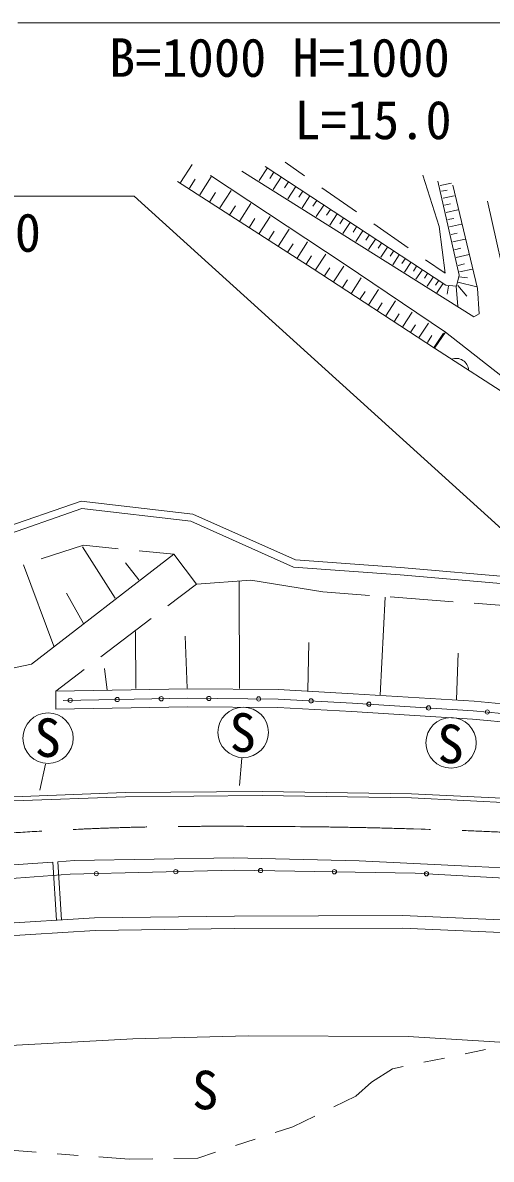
# Model space of a CAD drawing. Units: millimetres, scale not verified. Extents: x 40000 to 680000, y 20000 to 380000.
# Drawn here: x 130176 to 152463, y 287432 to 341493 of the extents above; entities that cross this region are included whole.
import ezdxf
from ezdxf.enums import TextEntityAlignment as Align

# ---------------------------------------------------------------- set-up
doc = ezdxf.new("R2010")
doc.units = ezdxf.units.MM
doc.header["$LTSCALE"] = 1000
doc.linetypes.add('CHAIN', pattern=[18.5, 12, -1.5, 3.5, -1.5])
for name, color, linetype, lineweight in [('M-BGD', 7, 'Continuous', 13), ('M-BMK', 2, 'CHAIN', 13), ('M-STR-HTXT', 7, 'Continuous', 13), ('M-STR-STRC', 7, 'Continuous', 13)]:
    doc.layers.add(name, color=color, linetype=linetype, lineweight=lineweight)
doc.styles.add('ＭＳ ゴシック', font='')
doc.styles.get('ＭＳ ゴシック').set_extended_font_data('MS Gothic')

msp = doc.modelspace()

# ---------------------------------------------------------------- linework, layer by layer
at = {"layer": 'M-BGD'}
for p, q in [((137679, 333900), (138234, 334757)), ((141711, 334659), (150302, 329004)), ((142655, 334859), (143584, 334214)), ((138593, 333308), (139143, 334157)), ((139107, 334230), (145458, 330025)), ((140595, 334430), (151637, 327507)), ((141820, 334586), (141423, 333987)), ((142123, 334385), (141925, 334085)), ((142476, 334152), (142084, 333561)), ((149978, 331808), (149215, 334249)), ((143942, 329825), (137534, 333944)), ((138104, 333625), (138381, 334054)), ((142821, 333924), (142628, 333633)), ((143165, 333697), (142783, 333121)), ((144406, 333644), (146048, 332503)), ((150931, 329481), (149920, 333963)), ((150038, 333743), (150565, 333860)), ((151808, 328852), (150636, 333772)), ((139074, 332996), (139347, 333416)), ((139555, 332684), (140094, 333517)), ((143501, 333475), (143313, 333191)), ((143836, 333254), (143465, 332693)), ((144164, 333037), (143981, 332761)), ((150097, 333476), (150361, 333534)), ((150171, 333147), (150706, 333266)), ((140027, 332377), (140294, 332790)), ((140499, 332072), (141028, 332888)), ((144491, 332822), (144129, 332275)), ((144810, 332610), (144632, 332341)), ((150246, 332810), (150518, 332871)), ((150321, 332472), (150873, 332595)), ((153370, 328122), (152283, 333004)), ((140962, 331771), (141224, 332175)), ((141425, 331470), (141944, 332272)), ((145129, 332400), (144777, 331868)), ((145441, 332194), (145267, 331932)), ((145751, 331989), (145408, 331471)), ((150399, 332126), (150679, 332188)), ((141880, 331175), (142137, 331572)), ((142335, 330880), (142844, 331666)), ((146055, 331788), (145886, 331533)), ((146358, 331588), (146024, 331084)), ((146870, 331933), (148513, 330792)), ((150264, 329577), (149978, 331808)), ((150476, 331778), (151045, 331904)), ((150556, 331421), (150845, 331485)), ((142782, 330590), (143034, 330979)), ((143228, 330301), (143727, 331072)), ((146654, 331393), (146489, 331144)), ((146950, 331198), (146624, 330707)), ((147238, 331007), (147078, 330765)), ((150636, 331064), (151223, 331194)), ((143666, 330016), (143914, 330398)), ((144104, 329732), (144594, 330488)), ((147526, 330817), (147210, 330339)), ((147808, 330631), (147652, 330395)), ((148089, 330445), (147780, 329980)), ((150718, 330697), (151016, 330763)), ((150800, 330329), (151405, 330463)), ((149763, 326010), (143942, 329825)), ((144535, 329452), (144777, 329827)), ((144965, 329173), (145445, 329915)), ((145458, 330025), (150278, 326782)), ((148363, 330264), (148211, 330035)), ((148637, 330083), (148337, 329631)), ((148904, 329907), (148756, 329683)), ((149334, 330222), (150264, 329577)), ((150884, 329952), (151191, 330020)), ((150953, 329641), (151567, 329777)), ((145388, 328899), (145625, 329266)), ((145809, 328625), (146281, 329353)), ((149171, 329730), (148879, 329290)), ((149432, 329558), (149288, 329341)), ((149692, 329386), (149408, 328957)), ((150817, 328966), (150931, 329481)), ((150941, 329405), (151331, 329356)), ((146224, 328356), (146458, 328716)), ((146639, 328087), (147101, 328801)), ((149947, 329218), (149807, 329007)), ((150161, 329076), (149881, 328653)), ((150302, 329004), (150817, 328966)), ((150436, 328965), (150371, 328575)), ((150794, 328965), (150876, 327989)), ((150876, 329145), (151771, 328933)), ((150876, 328998), (151299, 328493)), ((151894, 327650), (151808, 328852)), ((147046, 327823), (147275, 328176)), ((147453, 327559), (147906, 328259)), ((147853, 327299), (148077, 327646)), ((148252, 327040), (148696, 327727)), ((151637, 327507), (151894, 327650)), ((148644, 326786), (148865, 327125)), ((149036, 326531), (149472, 327205)), ((149422, 326281), (149638, 326615)), ((149752, 326067), (150184, 326734)), ((149763, 326010), (150278, 326782)), ((150278, 326782), (154540, 323435)), ((149763, 326010), (154279, 323088)), ((149763, 326010), (154279, 323088)), ((132952, 318735), (124416, 315775)), ((138262, 318119), (132952, 318735)), ((132991, 318379), (124495, 315432)), ((138168, 317778), (132991, 318379)), ((143146, 315948), (138262, 318119)), ((143060, 315604), (138168, 317778)), ((131056, 315997), (133071, 316636)), ((133017, 316558), (134580, 314116)), ((133071, 316636), (134719, 316471)), ((135714, 316371), (137362, 316207)), ((130595, 310985), (137362, 316207)), ((135068, 315801), (135703, 314995)), ((137362, 316207), (138434, 314791)), ((148151, 315581), (143146, 315948)), ((130209, 315703), (131650, 311845)), ((148123, 315232), (143060, 315604)), ((161889, 314041), (148123, 315232)), ((161794, 314400), (148151, 315581)), ((137078, 313757), (138434, 314791)), ((138434, 314791), (141023, 314977)), ((140464, 314922), (140488, 309819)), ((141023, 314977), (144449, 314424)), ((132260, 314360), (133066, 312920)), ((144449, 314424), (146664, 314255)), ((147422, 314165), (147178, 309502)), ((147661, 314180), (150653, 313952)), ((151650, 313877), (154641, 313650)), ((133897, 311332), (136283, 313151)), ((135532, 312529), (135556, 309819)), ((137900, 312309), (137998, 309843)), ((143784, 312016), (143735, 309721)), ((150889, 311504), (150816, 309306)), ((128421, 310528), (130595, 310985)), ((131746, 309692), (133102, 310726)), ((134189, 309746), (134067, 310771)), ((131746, 309692), (138014, 309809)), ((138014, 309809), (142335, 309771)), ((142335, 309771), (145886, 309579)), ((131746, 309692), (131746, 308847)), ((132092, 309253), (138016, 309359)), ((138016, 309359), (142321, 309321)), ((142321, 309321), (145860, 309129)), ((145886, 309579), (151642, 309215)), ((131746, 308847), (138017, 308959)), ((138017, 308959), (142308, 308921)), ((142308, 308921), (145836, 308730)), ((145836, 308730), (151577, 308368)), ((145860, 309129), (151608, 308767)), ((151608, 308767), (157397, 308232)), ((151642, 309215), (157444, 308679)), ((151577, 308368), (157355, 307834)), ((135052, 304871), (141570, 304933)), ((141570, 304933), (148670, 304818)), ((129738, 304674), (135052, 304871)), ((129749, 304474), (135057, 304671)), ((135057, 304671), (141569, 304733)), ((141569, 304733), (148663, 304619)), ((148663, 304619), (155586, 304275)), ((148670, 304818), (155599, 304475)), ((140210, 301772), (132639, 301639)), ((146179, 301620), (140210, 301772)), ((131600, 301566), (125760, 301157)), ((131775, 298801), (131600, 301566)), ((132639, 301639), (131849, 301583)), ((132025, 298817), (131849, 301583)), ((132427, 300986), (140265, 301187)), ((140265, 301187), (148847, 301044)), ((151691, 301353), (146179, 301620)), ((156439, 301124), (151691, 301353)), ((125819, 300500), (132427, 300986)), ((148847, 301044), (157286, 300557)), ((133596, 298917), (140250, 299003)), ((140250, 299003), (148248, 299032)), ((148248, 299032), (156027, 298687)), ((128173, 298573), (133596, 298917)), ((140255, 298403), (148236, 298432)), ((148236, 298432), (155988, 298088)), ((128212, 297974), (133619, 298317)), ((133619, 298317), (140255, 298403)), ((127598, 292730), (135414, 293166)), ((135414, 293166), (140921, 293309)), ((140921, 293309), (148516, 293266)), ((148516, 293266), (157097, 292751)), ((151217, 292449), (152196, 292650)), ((149258, 292046), (150237, 292247)), ((146772, 291101), (147769, 291739)), ((147769, 291739), (148278, 291844)), ((146014, 290436), (146772, 291101)), ((144971, 289928), (146014, 290436)), ((143028, 288982), (144072, 289490)), ((142188, 288705), (143028, 288982)), ((140289, 288080), (141239, 288393)), ((129375, 287880), (130811, 287771)), ((131808, 287694), (132805, 287618)), ((138499, 287492), (139339, 287768)), ((133802, 287542), (135238, 287432)), ((135238, 287432), (136369, 287452)), ((137368, 287471), (138499, 287492))]:
    msp.add_line(p, q, dxfattribs=at)
for centre in [(132433, 309259), (134670, 309299), (136762, 309337), (139032, 309350), (141397, 309329), (143892, 309236), (146642, 309080), (149479, 308901), (152278, 308705), (137454, 301115), (141487, 301166), (145005, 301108), (133675, 301018), (149382, 301013)]:
    msp.add_circle(centre, 100, dxfattribs=at)
msp.add_arc((150792, 324939), 590, 2.2754, 111.92, dxfattribs=at)
at = {"layer": 'M-BMK'}
msp.add_open_spline([(167999, 301576), (166186, 301791), (164377, 302035), (162561, 302221), (159945, 302488), (157325, 302729), (154701, 302896), (152723, 303023), (150742, 303084), (148761, 303145), (146971, 303201), (145181, 303238), (143391, 303252), (140640, 303273), (137889, 303292), (135139, 303216), (132790, 303152), (130443, 303009), (128097, 302861), (125159, 302675), (122226, 302416), (119291, 302193)], degree=3, knots=[0, 0, 0, 0, 1, 1, 1, 2, 2, 2, 3, 3, 3, 4, 4, 4, 5, 5, 5, 6, 6, 6, 7, 7, 7, 7], dxfattribs=at)
at = {"layer": 'M-STR-HTXT'}
for p, q in [((129935, 341493), (158566, 341493)), ((135481, 333243), (105116, 333243)), ((162172, 309061), (135481, 333243))]:
    msp.add_line(p, q, dxfattribs=at)
at = {"layer": 'M-STR-STRC'}
for p, q in [((131260, 306228), (130983, 304991)), ((140597, 306512), (140482, 305210))]:
    msp.add_line(p, q, dxfattribs=at)
for centre in [(140663, 307736), (131380, 307461), (150551, 307241)]:
    msp.add_circle(centre, 1200, dxfattribs=at)

# ---------------------------------------------------------------- texts
at = {"layer": 'M-BGD', "style": 'ＭＳ ゴシック'}
msp.add_text('S', height=1833, dxfattribs=at).set_placement((138231, 289260), align=Align.BOTTOM_LEFT)
at = {"layer": 'M-STR-HTXT', "style": 'ＭＳ ゴシック'}
for s, p in [('B=1000 H=1000', (134280, 340753)), ('L=15.0', (143097, 337787)), ('B=1000 H=1000', (114833, 332431))]:
    msp.add_text(s, height=1833, dxfattribs=at).set_placement(p, align=Align.TOP_LEFT)
at = {"layer": 'M-STR-STRC', "style": 'ＭＳ ゴシック'}
for p in [(131360, 307486), (140638, 307730), (150525, 307189)]:
    msp.add_text('S', height=1833, rotation=0.652, dxfattribs=at).set_placement(p, align=Align.MIDDLE_CENTER)

doc.saveas('drawing.dxf')
